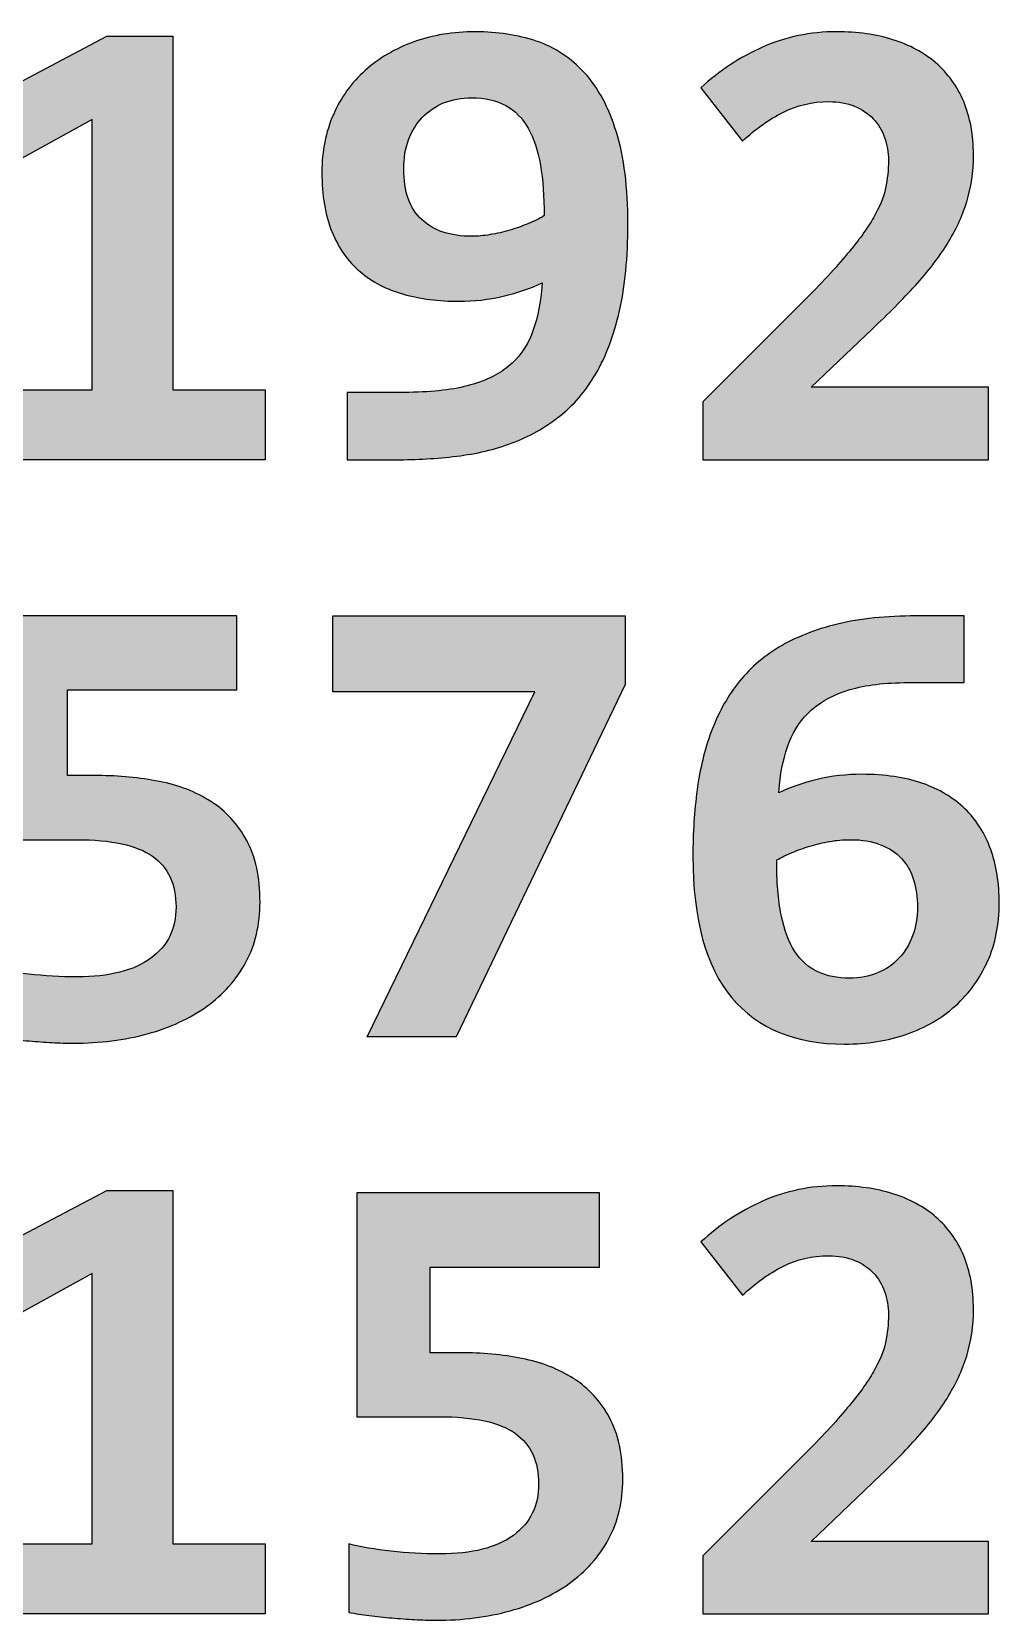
# Model space of a CAD drawing. Extents: x 264 to 349, y -535 to -258.
# Drawn here: x 316.99 to 328.72, y -355.4 to -336.13 of the extents above; entities that cross this region are included whole.
import ezdxf

# ---------------------------------------------------------------- set-up
doc = ezdxf.new("R2010")
doc.units = 0
doc.header["$MEASUREMENT"] = 0
doc.layers.add('LAYER_1', color=7, linetype='CONTINUOUS')

# ---------------------------------------------------------------- blocks, each defined once
blk = doc.blocks.new('BLOCK_6')
at = {"layer": 'LAYER_1'}
h = blk.add_hatch(color=7, dxfattribs=at)
h.dxf.hatch_style = 2
h.paths.add_polyline_path([(316.419, -341.32), (316.419, -340.472), (317.72, -340.472), (317.72, -337.191), (316.587, -337.816), (316.275, -337.038), (317.896, -336.183), (318.697, -336.183), (318.697, -340.472), (319.818, -340.472), (319.818, -341.32)])
h = blk.add_hatch(color=7, dxfattribs=at)
h.dxf.hatch_style = 2
edge = h.paths.add_edge_path()
edge.add_spline(control_points=[(324.216, -338.464), (324.216, -338.865), (324.183, -339.215), (324.115, -339.513), (324.047, -339.811), (323.951, -340.066), (323.828, -340.277), (323.704, -340.488), (323.556, -340.661), (323.384, -340.796), (323.212, -340.931), (323.021, -341.038), (322.812, -341.116), (322.603, -341.195), (322.378, -341.248), (322.14, -341.277), (321.902, -341.305), (321.655, -341.32), (321.4, -341.32), (321.4, -341.32), (320.81, -341.32), (320.81, -341.32), (320.81, -341.32), (320.81, -340.503), (320.81, -340.503), (320.81, -340.503), (321.505, -340.503), (321.505, -340.503), (321.81, -340.503), (322.064, -340.476), (322.269, -340.423), (322.474, -340.37), (322.639, -340.292), (322.765, -340.189), (322.892, -340.086), (322.985, -339.958), (323.046, -339.804), (323.107, -339.65), (323.148, -339.473), (323.169, -339.273), (323.169, -339.273), (323.177, -339.175), (323.177, -339.175), (323.039, -339.24), (322.882, -339.294), (322.705, -339.335), (322.527, -339.377), (322.349, -339.398), (322.169, -339.398), (321.922, -339.398), (321.697, -339.369), (321.494, -339.312), (321.291, -339.255), (321.115, -339.163), (320.968, -339.038), (320.821, -338.913), (320.707, -338.751), (320.626, -338.552), (320.546, -338.353), (320.505, -338.113), (320.505, -337.831), (320.505, -337.576), (320.552, -337.344), (320.644, -337.134), (320.736, -336.925), (320.865, -336.745), (321.031, -336.597), (321.196, -336.448), (321.393, -336.333), (321.621, -336.251), (321.849, -336.169), (322.098, -336.128), (322.369, -336.128), (322.634, -336.128), (322.88, -336.166), (323.105, -336.241), (323.33, -336.317), (323.525, -336.445), (323.691, -336.626), (323.856, -336.807), (323.985, -337.048), (324.078, -337.347), (324.17, -337.646), (324.216, -338.019), (324.216, -338.464)], knot_values=[0, 0, 0, 0, 1, 1, 1, 2, 2, 2, 3, 3, 3, 4, 4, 4, 5, 5, 5, 6, 6, 6, 7, 7, 7, 8, 8, 8, 9, 9, 9, 10, 10, 10, 11, 11, 11, 12, 12, 12, 13, 13, 13, 14, 14, 14, 15, 15, 15, 16, 16, 16, 17, 17, 17, 18, 18, 18, 19, 19, 19, 20, 20, 20, 21, 21, 21, 22, 22, 22, 23, 23, 23, 24, 24, 24, 25, 25, 25, 26, 26, 26, 27, 27, 27, 28, 28, 28, 28], degree=3, periodic=1)
edge = h.paths.add_edge_path()
edge.add_spline(control_points=[(322.322, -336.929), (322.197, -336.929), (322.083, -336.95), (321.982, -336.991), (321.88, -337.033), (321.794, -337.092), (321.722, -337.167), (321.65, -337.243), (321.595, -337.333), (321.556, -337.439), (321.517, -337.544), (321.498, -337.662), (321.498, -337.792), (321.498, -338.068), (321.57, -338.273), (321.716, -338.407), (321.862, -338.542), (322.064, -338.609), (322.322, -338.609), (322.392, -338.609), (322.467, -338.602), (322.546, -338.589), (322.626, -338.576), (322.705, -338.558), (322.785, -338.534), (322.864, -338.511), (322.939, -338.484), (323.011, -338.454), (323.083, -338.425), (323.146, -338.392), (323.201, -338.359), (323.201, -338.127), (323.186, -337.923), (323.156, -337.745), (323.126, -337.568), (323.076, -337.419), (323.007, -337.298), (322.938, -337.177), (322.848, -337.085), (322.736, -337.023), (322.624, -336.96), (322.486, -336.929), (322.322, -336.929)], knot_values=[0, 0, 0, 0, 1, 1, 1, 2, 2, 2, 3, 3, 3, 4, 4, 4, 5, 5, 5, 6, 6, 6, 7, 7, 7, 8, 8, 8, 9, 9, 9, 10, 10, 10, 11, 11, 11, 12, 12, 12, 13, 13, 13, 14, 14, 14, 14], degree=3, periodic=1)
h = blk.add_hatch(color=7, dxfattribs=at)
h.dxf.hatch_style = 2
edge = h.paths.add_edge_path()
edge.add_spline(control_points=[(325.126, -341.32), (325.126, -341.32), (325.126, -340.616), (325.126, -340.616), (325.126, -340.616), (326.333, -339.409), (326.333, -339.409), (326.56, -339.183), (326.742, -338.988), (326.878, -338.823), (327.015, -338.659), (327.121, -338.513), (327.195, -338.384), (327.269, -338.255), (327.318, -338.136), (327.341, -338.027), (327.365, -337.917), (327.376, -337.804), (327.376, -337.687), (327.376, -337.591), (327.361, -337.499), (327.33, -337.411), (327.298, -337.324), (327.253, -337.249), (327.193, -337.185), (327.133, -337.121), (327.058, -337.07), (326.966, -337.032), (326.875, -336.995), (326.771, -336.976), (326.654, -336.976), (326.453, -336.976), (326.267, -337.019), (326.095, -337.107), (325.923, -337.194), (325.761, -337.31), (325.607, -337.456), (325.607, -337.456), (325.103, -336.808), (325.103, -336.808), (325.324, -336.602), (325.574, -336.437), (325.851, -336.314), (326.128, -336.19), (326.429, -336.128), (326.751, -336.128), (327.001, -336.128), (327.228, -336.16), (327.431, -336.224), (327.634, -336.288), (327.808, -336.382), (327.953, -336.507), (328.097, -336.632), (328.209, -336.788), (328.289, -336.976), (328.368, -337.163), (328.408, -337.38), (328.408, -337.624), (328.408, -337.827), (328.38, -338.017), (328.326, -338.193), (328.271, -338.368), (328.191, -338.54), (328.087, -338.706), (327.983, -338.873), (327.855, -339.04), (327.703, -339.206), (327.55, -339.373), (327.376, -339.549), (327.181, -339.734), (327.181, -339.734), (326.439, -340.441), (326.439, -340.441), (326.439, -340.441), (328.591, -340.441), (328.591, -340.441), (328.591, -340.441), (328.591, -341.32), (328.591, -341.32), (328.591, -341.32), (325.126, -341.32), (325.126, -341.32)], knot_values=[0, 0, 0, 0, 1, 1, 1, 2, 2, 2, 3, 3, 3, 4, 4, 4, 5, 5, 5, 6, 6, 6, 7, 7, 7, 8, 8, 8, 9, 9, 9, 10, 10, 10, 11, 11, 11, 12, 12, 12, 13, 13, 13, 14, 14, 14, 15, 15, 15, 16, 16, 16, 17, 17, 17, 18, 18, 18, 19, 19, 19, 20, 20, 20, 21, 21, 21, 22, 22, 22, 23, 23, 23, 24, 24, 24, 25, 25, 25, 26, 26, 26, 27, 27, 27, 27], degree=3, periodic=1)
h = blk.add_hatch(color=7, dxfattribs=at)
h.dxf.hatch_style = 2
edge = h.paths.add_edge_path()
edge.add_spline(control_points=[(319.755, -346.687), (319.755, -346.96), (319.698, -347.203), (319.583, -347.415), (319.469, -347.628), (319.31, -347.806), (319.107, -347.952), (318.904, -348.098), (318.664, -348.209), (318.388, -348.284), (318.112, -348.36), (317.812, -348.398), (317.49, -348.398), (317.409, -348.398), (317.323, -348.395), (317.232, -348.39), (317.141, -348.385), (317.048, -348.378), (316.955, -348.37), (316.861, -348.363), (316.77, -348.353), (316.681, -348.341), (316.593, -348.329), (316.511, -348.317), (316.435, -348.304), (316.435, -348.304), (316.435, -347.472), (316.435, -347.472), (316.583, -347.509), (316.754, -347.538), (316.947, -347.56), (317.14, -347.582), (317.336, -347.593), (317.537, -347.593), (317.927, -347.593), (318.225, -347.518), (318.429, -347.368), (318.634, -347.219), (318.736, -347.011), (318.736, -346.745), (318.736, -346.469), (318.641, -346.264), (318.451, -346.13), (318.261, -345.996), (317.953, -345.929), (317.529, -345.929), (317.529, -345.929), (316.529, -345.929), (316.529, -345.929), (316.529, -345.929), (316.529, -343.214), (316.529, -343.214), (316.529, -343.214), (319.474, -343.214), (319.474, -343.214), (319.474, -343.214), (319.474, -344.113), (319.474, -344.113), (319.474, -344.113), (317.419, -344.113), (317.419, -344.113), (317.419, -344.113), (317.419, -345.152), (317.419, -345.152), (317.419, -345.152), (317.787, -345.152), (317.787, -345.152), (318.047, -345.152), (318.296, -345.175), (318.533, -345.222), (318.77, -345.269), (318.979, -345.35), (319.16, -345.466), (319.341, -345.582), (319.485, -345.739), (319.593, -345.937), (319.701, -346.135), (319.755, -346.385), (319.755, -346.687)], knot_values=[0, 0, 0, 0, 1, 1, 1, 2, 2, 2, 3, 3, 3, 4, 4, 4, 5, 5, 5, 6, 6, 6, 7, 7, 7, 8, 8, 8, 9, 9, 9, 10, 10, 10, 11, 11, 11, 12, 12, 12, 13, 13, 13, 14, 14, 14, 15, 15, 15, 16, 16, 16, 17, 17, 17, 18, 18, 18, 19, 19, 19, 20, 20, 20, 21, 21, 21, 22, 22, 22, 23, 23, 23, 24, 24, 24, 25, 25, 25, 26, 26, 26, 26], degree=3, periodic=1)
h = blk.add_hatch(color=7, dxfattribs=at)
h.dxf.hatch_style = 2
h.paths.add_polyline_path([(322.134, -348.32), (321.056, -348.32), (323.087, -344.136), (320.638, -344.136), (320.638, -343.214), (324.185, -343.214), (324.185, -344.046)])
h = blk.add_hatch(color=7, dxfattribs=at)
h.dxf.hatch_style = 2
edge = h.paths.add_edge_path()
edge.add_spline(control_points=[(328.72, -346.702), (328.72, -346.96), (328.673, -347.194), (328.58, -347.404), (328.486, -347.613), (328.356, -347.793), (328.191, -347.943), (328.025, -348.093), (327.828, -348.208), (327.599, -348.288), (327.37, -348.369), (327.119, -348.409), (326.845, -348.409), (326.249, -348.409), (325.793, -348.222), (325.478, -347.847), (325.163, -347.472), (325.005, -346.899), (325.005, -346.128), (325.005, -345.847), (325.022, -345.579), (325.056, -345.325), (325.09, -345.072), (325.146, -344.837), (325.226, -344.622), (325.306, -344.407), (325.412, -344.213), (325.546, -344.038), (325.681, -343.864), (325.848, -343.716), (326.048, -343.595), (326.249, -343.474), (326.486, -343.38), (326.759, -343.314), (327.033, -343.247), (327.351, -343.214), (327.712, -343.214), (327.712, -343.214), (328.294, -343.214), (328.294, -343.214), (328.294, -343.214), (328.294, -344.023), (328.294, -344.023), (328.294, -344.023), (327.615, -344.023), (327.615, -344.023), (327.333, -344.023), (327.098, -344.052), (326.908, -344.109), (326.718, -344.166), (326.562, -344.248), (326.443, -344.355), (326.323, -344.462), (326.233, -344.592), (326.173, -344.745), (326.113, -344.899), (326.074, -345.072), (326.056, -345.265), (326.056, -345.265), (326.048, -345.359), (326.048, -345.359), (326.184, -345.294), (326.338, -345.24), (326.511, -345.198), (326.685, -345.157), (326.866, -345.136), (327.056, -345.136), (327.332, -345.136), (327.574, -345.172), (327.783, -345.243), (327.991, -345.315), (328.165, -345.419), (328.304, -345.554), (328.443, -345.689), (328.548, -345.853), (328.617, -346.046), (328.686, -346.239), (328.72, -346.458), (328.72, -346.702)], knot_values=[0, 0, 0, 0, 1, 1, 1, 2, 2, 2, 3, 3, 3, 4, 4, 4, 5, 5, 5, 6, 6, 6, 7, 7, 7, 8, 8, 8, 9, 9, 9, 10, 10, 10, 11, 11, 11, 12, 12, 12, 13, 13, 13, 14, 14, 14, 15, 15, 15, 16, 16, 16, 17, 17, 17, 18, 18, 18, 19, 19, 19, 20, 20, 20, 21, 21, 21, 22, 22, 22, 23, 23, 23, 24, 24, 24, 25, 25, 25, 26, 26, 26, 26], degree=3, periodic=1)
edge = h.paths.add_edge_path()
edge.add_spline(control_points=[(327.728, -346.745), (327.728, -346.626), (327.712, -346.515), (327.681, -346.415), (327.65, -346.315), (327.601, -346.229), (327.535, -346.157), (327.468, -346.086), (327.384, -346.03), (327.281, -345.99), (327.178, -345.949), (327.055, -345.929), (326.912, -345.929), (326.828, -345.929), (326.746, -345.936), (326.664, -345.95), (326.582, -345.965), (326.502, -345.984), (326.425, -346.007), (326.349, -346.031), (326.275, -346.056), (326.207, -346.085), (326.138, -346.114), (326.076, -346.144), (326.021, -346.175), (326.021, -346.438), (326.039, -346.66), (326.076, -346.841), (326.112, -347.022), (326.167, -347.17), (326.242, -347.284), (326.316, -347.399), (326.408, -347.482), (326.519, -347.532), (326.63, -347.583), (326.758, -347.609), (326.904, -347.609), (327.029, -347.609), (327.142, -347.588), (327.244, -347.546), (327.345, -347.505), (327.432, -347.445), (327.503, -347.368), (327.575, -347.292), (327.63, -347.2), (327.669, -347.095), (327.708, -346.99), (327.728, -346.873), (327.728, -346.745)], knot_values=[0, 0, 0, 0, 1, 1, 1, 2, 2, 2, 3, 3, 3, 4, 4, 4, 5, 5, 5, 6, 6, 6, 7, 7, 7, 8, 8, 8, 9, 9, 9, 10, 10, 10, 11, 11, 11, 12, 12, 12, 13, 13, 13, 14, 14, 14, 15, 15, 15, 16, 16, 16, 16], degree=3, periodic=1)
h = blk.add_hatch(color=7, dxfattribs=at)
h.dxf.hatch_style = 2
h.paths.add_polyline_path([(316.419, -355.32), (316.419, -354.472), (317.72, -354.472), (317.72, -351.191), (316.587, -351.816), (316.275, -351.038), (317.896, -350.183), (318.697, -350.183), (318.697, -354.472), (319.818, -354.472), (319.818, -355.32)])
h = blk.add_hatch(color=7, dxfattribs=at)
h.dxf.hatch_style = 2
edge = h.paths.add_edge_path()
edge.add_spline(control_points=[(324.154, -353.687), (324.154, -353.96), (324.097, -354.203), (323.982, -354.415), (323.867, -354.628), (323.708, -354.806), (323.505, -354.952), (323.302, -355.098), (323.062, -355.209), (322.787, -355.284), (322.511, -355.36), (322.211, -355.398), (321.888, -355.398), (321.808, -355.398), (321.722, -355.395), (321.63, -355.39), (321.539, -355.385), (321.447, -355.378), (321.353, -355.37), (321.259, -355.363), (321.168, -355.353), (321.08, -355.341), (320.991, -355.329), (320.909, -355.317), (320.833, -355.304), (320.833, -355.304), (320.833, -354.472), (320.833, -354.472), (320.982, -354.509), (321.152, -354.538), (321.345, -354.56), (321.538, -354.582), (321.734, -354.593), (321.935, -354.593), (322.326, -354.593), (322.623, -354.518), (322.828, -354.368), (323.032, -354.219), (323.134, -354.011), (323.134, -353.745), (323.134, -353.469), (323.039, -353.264), (322.849, -353.13), (322.659, -352.996), (322.352, -352.929), (321.927, -352.929), (321.927, -352.929), (320.927, -352.929), (320.927, -352.929), (320.927, -352.929), (320.927, -350.214), (320.927, -350.214), (320.927, -350.214), (323.873, -350.214), (323.873, -350.214), (323.873, -350.214), (323.873, -351.113), (323.873, -351.113), (323.873, -351.113), (321.818, -351.113), (321.818, -351.113), (321.818, -351.113), (321.818, -352.152), (321.818, -352.152), (321.818, -352.152), (322.185, -352.152), (322.185, -352.152), (322.445, -352.152), (322.694, -352.175), (322.931, -352.222), (323.168, -352.269), (323.377, -352.35), (323.558, -352.466), (323.739, -352.582), (323.884, -352.739), (323.992, -352.937), (324.1, -353.135), (324.154, -353.385), (324.154, -353.687)], knot_values=[0, 0, 0, 0, 1, 1, 1, 2, 2, 2, 3, 3, 3, 4, 4, 4, 5, 5, 5, 6, 6, 6, 7, 7, 7, 8, 8, 8, 9, 9, 9, 10, 10, 10, 11, 11, 11, 12, 12, 12, 13, 13, 13, 14, 14, 14, 15, 15, 15, 16, 16, 16, 17, 17, 17, 18, 18, 18, 19, 19, 19, 20, 20, 20, 21, 21, 21, 22, 22, 22, 23, 23, 23, 24, 24, 24, 25, 25, 25, 26, 26, 26, 26], degree=3, periodic=1)
h = blk.add_hatch(color=7, dxfattribs=at)
h.dxf.hatch_style = 2
edge = h.paths.add_edge_path()
edge.add_spline(control_points=[(325.126, -355.32), (325.126, -355.32), (325.126, -354.616), (325.126, -354.616), (325.126, -354.616), (326.333, -353.409), (326.333, -353.409), (326.56, -353.183), (326.742, -352.988), (326.878, -352.823), (327.015, -352.659), (327.121, -352.513), (327.195, -352.384), (327.269, -352.255), (327.318, -352.136), (327.341, -352.027), (327.365, -351.917), (327.376, -351.804), (327.376, -351.687), (327.376, -351.591), (327.361, -351.499), (327.33, -351.411), (327.298, -351.324), (327.253, -351.249), (327.193, -351.185), (327.133, -351.121), (327.058, -351.07), (326.966, -351.032), (326.875, -350.995), (326.771, -350.976), (326.654, -350.976), (326.453, -350.976), (326.267, -351.019), (326.095, -351.107), (325.923, -351.194), (325.761, -351.31), (325.607, -351.456), (325.607, -351.456), (325.103, -350.808), (325.103, -350.808), (325.324, -350.602), (325.574, -350.437), (325.851, -350.314), (326.128, -350.19), (326.429, -350.128), (326.751, -350.128), (327.001, -350.128), (327.228, -350.16), (327.431, -350.224), (327.634, -350.288), (327.808, -350.382), (327.953, -350.507), (328.097, -350.632), (328.209, -350.788), (328.289, -350.976), (328.368, -351.163), (328.408, -351.38), (328.408, -351.624), (328.408, -351.827), (328.38, -352.017), (328.326, -352.193), (328.271, -352.368), (328.191, -352.54), (328.087, -352.706), (327.983, -352.873), (327.855, -353.04), (327.703, -353.206), (327.55, -353.373), (327.376, -353.549), (327.181, -353.734), (327.181, -353.734), (326.439, -354.441), (326.439, -354.441), (326.439, -354.441), (328.591, -354.441), (328.591, -354.441), (328.591, -354.441), (328.591, -355.32), (328.591, -355.32), (328.591, -355.32), (325.126, -355.32), (325.126, -355.32)], knot_values=[0, 0, 0, 0, 1, 1, 1, 2, 2, 2, 3, 3, 3, 4, 4, 4, 5, 5, 5, 6, 6, 6, 7, 7, 7, 8, 8, 8, 9, 9, 9, 10, 10, 10, 11, 11, 11, 12, 12, 12, 13, 13, 13, 14, 14, 14, 15, 15, 15, 16, 16, 16, 17, 17, 17, 18, 18, 18, 19, 19, 19, 20, 20, 20, 21, 21, 21, 22, 22, 22, 23, 23, 23, 24, 24, 24, 25, 25, 25, 26, 26, 26, 27, 27, 27, 27], degree=3, periodic=1)
for points in [[(316.419, -341.32), (316.419, -340.472), (317.72, -340.472), (317.72, -337.191), (316.587, -337.816), (316.275, -337.038), (317.896, -336.183), (318.697, -336.183), (318.697, -340.472), (319.818, -340.472), (319.818, -341.32), (316.419, -341.32)], [(322.134, -348.32), (321.056, -348.32), (323.087, -344.136), (320.638, -344.136), (320.638, -343.214), (324.185, -343.214), (324.185, -344.046), (322.134, -348.32)], [(316.419, -355.32), (316.419, -354.472), (317.72, -354.472), (317.72, -351.191), (316.587, -351.816), (316.275, -351.038), (317.896, -350.183), (318.697, -350.183), (318.697, -354.472), (319.818, -354.472), (319.818, -355.32), (316.419, -355.32)]]:
    blk.add_lwpolyline(points, dxfattribs=at)
for points, knots in [([(324.216, -338.464), (324.216, -338.865), (324.183, -339.215), (324.115, -339.513), (324.047, -339.811), (323.951, -340.066), (323.828, -340.277), (323.704, -340.488), (323.556, -340.661), (323.384, -340.796), (323.212, -340.931), (323.021, -341.038), (322.812, -341.116), (322.603, -341.195), (322.378, -341.248), (322.14, -341.277), (321.902, -341.305), (321.655, -341.32), (321.4, -341.32), (321.4, -341.32), (320.81, -341.32), (320.81, -341.32), (320.81, -341.32), (320.81, -340.503), (320.81, -340.503), (320.81, -340.503), (321.505, -340.503), (321.505, -340.503), (321.81, -340.503), (322.064, -340.476), (322.269, -340.423), (322.474, -340.37), (322.639, -340.292), (322.765, -340.189), (322.892, -340.086), (322.985, -339.958), (323.046, -339.804), (323.107, -339.65), (323.148, -339.473), (323.169, -339.273), (323.169, -339.273), (323.177, -339.175), (323.177, -339.175), (323.039, -339.24), (322.882, -339.294), (322.705, -339.335), (322.527, -339.377), (322.349, -339.398), (322.169, -339.398), (321.922, -339.398), (321.697, -339.369), (321.494, -339.312), (321.291, -339.255), (321.115, -339.163), (320.968, -339.038), (320.821, -338.913), (320.707, -338.751), (320.626, -338.552), (320.546, -338.353), (320.505, -338.113), (320.505, -337.831), (320.505, -337.576), (320.552, -337.344), (320.644, -337.134), (320.736, -336.925), (320.865, -336.745), (321.031, -336.597), (321.196, -336.448), (321.393, -336.333), (321.621, -336.251), (321.849, -336.169), (322.098, -336.128), (322.369, -336.128), (322.634, -336.128), (322.88, -336.166), (323.105, -336.241), (323.33, -336.317), (323.525, -336.445), (323.691, -336.626), (323.856, -336.807), (323.985, -337.048), (324.078, -337.347), (324.17, -337.646), (324.216, -338.019), (324.216, -338.464)], [0, 0, 0, 0, 1, 1, 1, 2, 2, 2, 3, 3, 3, 4, 4, 4, 5, 5, 5, 6, 6, 6, 7, 7, 7, 8, 8, 8, 9, 9, 9, 10, 10, 10, 11, 11, 11, 12, 12, 12, 13, 13, 13, 14, 14, 14, 15, 15, 15, 16, 16, 16, 17, 17, 17, 18, 18, 18, 19, 19, 19, 20, 20, 20, 21, 21, 21, 22, 22, 22, 23, 23, 23, 24, 24, 24, 25, 25, 25, 26, 26, 26, 27, 27, 27, 28, 28, 28, 28]), ([(325.126, -341.32), (325.126, -341.32), (325.126, -340.616), (325.126, -340.616), (325.126, -340.616), (326.333, -339.409), (326.333, -339.409), (326.56, -339.183), (326.742, -338.988), (326.878, -338.823), (327.015, -338.659), (327.121, -338.513), (327.195, -338.384), (327.269, -338.255), (327.318, -338.136), (327.341, -338.027), (327.365, -337.917), (327.376, -337.804), (327.376, -337.687), (327.376, -337.591), (327.361, -337.499), (327.33, -337.411), (327.298, -337.324), (327.253, -337.249), (327.193, -337.185), (327.133, -337.121), (327.058, -337.07), (326.966, -337.032), (326.875, -336.995), (326.771, -336.976), (326.654, -336.976), (326.453, -336.976), (326.267, -337.019), (326.095, -337.107), (325.923, -337.194), (325.761, -337.31), (325.607, -337.456), (325.607, -337.456), (325.103, -336.808), (325.103, -336.808), (325.324, -336.602), (325.574, -336.437), (325.851, -336.314), (326.128, -336.19), (326.429, -336.128), (326.751, -336.128), (327.001, -336.128), (327.228, -336.16), (327.431, -336.224), (327.634, -336.288), (327.808, -336.382), (327.953, -336.507), (328.097, -336.632), (328.209, -336.788), (328.289, -336.976), (328.368, -337.163), (328.408, -337.38), (328.408, -337.624), (328.408, -337.827), (328.38, -338.017), (328.326, -338.193), (328.271, -338.368), (328.191, -338.54), (328.087, -338.706), (327.983, -338.873), (327.855, -339.04), (327.703, -339.206), (327.55, -339.373), (327.376, -339.549), (327.181, -339.734), (327.181, -339.734), (326.439, -340.441), (326.439, -340.441), (326.439, -340.441), (328.591, -340.441), (328.591, -340.441), (328.591, -340.441), (328.591, -341.32), (328.591, -341.32), (328.591, -341.32), (325.126, -341.32), (325.126, -341.32)], [0, 0, 0, 0, 1, 1, 1, 2, 2, 2, 3, 3, 3, 4, 4, 4, 5, 5, 5, 6, 6, 6, 7, 7, 7, 8, 8, 8, 9, 9, 9, 10, 10, 10, 11, 11, 11, 12, 12, 12, 13, 13, 13, 14, 14, 14, 15, 15, 15, 16, 16, 16, 17, 17, 17, 18, 18, 18, 19, 19, 19, 20, 20, 20, 21, 21, 21, 22, 22, 22, 23, 23, 23, 24, 24, 24, 25, 25, 25, 26, 26, 26, 27, 27, 27, 27]), ([(322.322, -336.929), (322.197, -336.929), (322.083, -336.95), (321.982, -336.991), (321.88, -337.033), (321.794, -337.092), (321.722, -337.167), (321.65, -337.243), (321.595, -337.333), (321.556, -337.439), (321.517, -337.544), (321.498, -337.662), (321.498, -337.792), (321.498, -338.068), (321.57, -338.273), (321.716, -338.407), (321.862, -338.542), (322.064, -338.609), (322.322, -338.609), (322.392, -338.609), (322.467, -338.602), (322.546, -338.589), (322.626, -338.576), (322.705, -338.558), (322.785, -338.534), (322.864, -338.511), (322.939, -338.484), (323.011, -338.454), (323.083, -338.425), (323.146, -338.392), (323.201, -338.359), (323.201, -338.127), (323.186, -337.923), (323.156, -337.745), (323.126, -337.568), (323.076, -337.419), (323.007, -337.298), (322.938, -337.177), (322.848, -337.085), (322.736, -337.023), (322.624, -336.96), (322.486, -336.929), (322.322, -336.929)], [0, 0, 0, 0, 1, 1, 1, 2, 2, 2, 3, 3, 3, 4, 4, 4, 5, 5, 5, 6, 6, 6, 7, 7, 7, 8, 8, 8, 9, 9, 9, 10, 10, 10, 11, 11, 11, 12, 12, 12, 13, 13, 13, 14, 14, 14, 14]), ([(319.755, -346.687), (319.755, -346.96), (319.698, -347.203), (319.583, -347.415), (319.469, -347.628), (319.31, -347.806), (319.107, -347.952), (318.904, -348.098), (318.664, -348.209), (318.388, -348.284), (318.112, -348.36), (317.812, -348.398), (317.49, -348.398), (317.409, -348.398), (317.323, -348.395), (317.232, -348.39), (317.141, -348.385), (317.048, -348.378), (316.955, -348.37), (316.861, -348.363), (316.77, -348.353), (316.681, -348.341), (316.593, -348.329), (316.511, -348.317), (316.435, -348.304), (316.435, -348.304), (316.435, -347.472), (316.435, -347.472), (316.583, -347.509), (316.754, -347.538), (316.947, -347.56), (317.14, -347.582), (317.336, -347.593), (317.537, -347.593), (317.927, -347.593), (318.225, -347.518), (318.429, -347.368), (318.634, -347.219), (318.736, -347.011), (318.736, -346.745), (318.736, -346.469), (318.641, -346.264), (318.451, -346.13), (318.261, -345.996), (317.953, -345.929), (317.529, -345.929), (317.529, -345.929), (316.529, -345.929), (316.529, -345.929), (316.529, -345.929), (316.529, -343.214), (316.529, -343.214), (316.529, -343.214), (319.474, -343.214), (319.474, -343.214), (319.474, -343.214), (319.474, -344.113), (319.474, -344.113), (319.474, -344.113), (317.419, -344.113), (317.419, -344.113), (317.419, -344.113), (317.419, -345.152), (317.419, -345.152), (317.419, -345.152), (317.787, -345.152), (317.787, -345.152), (318.047, -345.152), (318.296, -345.175), (318.533, -345.222), (318.77, -345.269), (318.979, -345.35), (319.16, -345.466), (319.341, -345.582), (319.485, -345.739), (319.593, -345.937), (319.701, -346.135), (319.755, -346.385), (319.755, -346.687)], [0, 0, 0, 0, 1, 1, 1, 2, 2, 2, 3, 3, 3, 4, 4, 4, 5, 5, 5, 6, 6, 6, 7, 7, 7, 8, 8, 8, 9, 9, 9, 10, 10, 10, 11, 11, 11, 12, 12, 12, 13, 13, 13, 14, 14, 14, 15, 15, 15, 16, 16, 16, 17, 17, 17, 18, 18, 18, 19, 19, 19, 20, 20, 20, 21, 21, 21, 22, 22, 22, 23, 23, 23, 24, 24, 24, 25, 25, 25, 26, 26, 26, 26]), ([(328.72, -346.702), (328.72, -346.96), (328.673, -347.194), (328.58, -347.404), (328.486, -347.613), (328.356, -347.793), (328.191, -347.943), (328.025, -348.093), (327.828, -348.208), (327.599, -348.288), (327.37, -348.369), (327.119, -348.409), (326.845, -348.409), (326.249, -348.409), (325.793, -348.222), (325.478, -347.847), (325.163, -347.472), (325.005, -346.899), (325.005, -346.128), (325.005, -345.847), (325.022, -345.579), (325.056, -345.325), (325.09, -345.072), (325.146, -344.837), (325.226, -344.622), (325.306, -344.407), (325.412, -344.213), (325.546, -344.038), (325.681, -343.864), (325.848, -343.716), (326.048, -343.595), (326.249, -343.474), (326.486, -343.38), (326.759, -343.314), (327.033, -343.247), (327.351, -343.214), (327.712, -343.214), (327.712, -343.214), (328.294, -343.214), (328.294, -343.214), (328.294, -343.214), (328.294, -344.023), (328.294, -344.023), (328.294, -344.023), (327.615, -344.023), (327.615, -344.023), (327.333, -344.023), (327.098, -344.052), (326.908, -344.109), (326.718, -344.166), (326.562, -344.248), (326.443, -344.355), (326.323, -344.462), (326.233, -344.592), (326.173, -344.745), (326.113, -344.899), (326.074, -345.072), (326.056, -345.265), (326.056, -345.265), (326.048, -345.359), (326.048, -345.359), (326.184, -345.294), (326.338, -345.24), (326.511, -345.198), (326.685, -345.157), (326.866, -345.136), (327.056, -345.136), (327.332, -345.136), (327.574, -345.172), (327.783, -345.243), (327.991, -345.315), (328.165, -345.419), (328.304, -345.554), (328.443, -345.689), (328.548, -345.853), (328.617, -346.046), (328.686, -346.239), (328.72, -346.458), (328.72, -346.702)], [0, 0, 0, 0, 1, 1, 1, 2, 2, 2, 3, 3, 3, 4, 4, 4, 5, 5, 5, 6, 6, 6, 7, 7, 7, 8, 8, 8, 9, 9, 9, 10, 10, 10, 11, 11, 11, 12, 12, 12, 13, 13, 13, 14, 14, 14, 15, 15, 15, 16, 16, 16, 17, 17, 17, 18, 18, 18, 19, 19, 19, 20, 20, 20, 21, 21, 21, 22, 22, 22, 23, 23, 23, 24, 24, 24, 25, 25, 25, 26, 26, 26, 26]), ([(327.728, -346.745), (327.728, -346.626), (327.712, -346.515), (327.681, -346.415), (327.65, -346.315), (327.601, -346.229), (327.535, -346.157), (327.468, -346.086), (327.384, -346.03), (327.281, -345.99), (327.178, -345.949), (327.055, -345.929), (326.912, -345.929), (326.828, -345.929), (326.746, -345.936), (326.664, -345.95), (326.582, -345.965), (326.502, -345.984), (326.425, -346.007), (326.349, -346.031), (326.275, -346.056), (326.207, -346.085), (326.138, -346.114), (326.076, -346.144), (326.021, -346.175), (326.021, -346.438), (326.039, -346.66), (326.076, -346.841), (326.112, -347.022), (326.167, -347.17), (326.242, -347.284), (326.316, -347.399), (326.408, -347.482), (326.519, -347.532), (326.63, -347.583), (326.758, -347.609), (326.904, -347.609), (327.029, -347.609), (327.142, -347.588), (327.244, -347.546), (327.345, -347.505), (327.432, -347.445), (327.503, -347.368), (327.575, -347.292), (327.63, -347.2), (327.669, -347.095), (327.708, -346.99), (327.728, -346.873), (327.728, -346.745)], [0, 0, 0, 0, 1, 1, 1, 2, 2, 2, 3, 3, 3, 4, 4, 4, 5, 5, 5, 6, 6, 6, 7, 7, 7, 8, 8, 8, 9, 9, 9, 10, 10, 10, 11, 11, 11, 12, 12, 12, 13, 13, 13, 14, 14, 14, 15, 15, 15, 16, 16, 16, 16]), ([(324.154, -353.687), (324.154, -353.96), (324.097, -354.203), (323.982, -354.415), (323.867, -354.628), (323.708, -354.806), (323.505, -354.952), (323.302, -355.098), (323.062, -355.209), (322.787, -355.284), (322.511, -355.36), (322.211, -355.398), (321.888, -355.398), (321.808, -355.398), (321.722, -355.395), (321.63, -355.39), (321.539, -355.385), (321.447, -355.378), (321.353, -355.37), (321.259, -355.363), (321.168, -355.353), (321.08, -355.341), (320.991, -355.329), (320.909, -355.317), (320.833, -355.304), (320.833, -355.304), (320.833, -354.472), (320.833, -354.472), (320.982, -354.509), (321.152, -354.538), (321.345, -354.56), (321.538, -354.582), (321.734, -354.593), (321.935, -354.593), (322.326, -354.593), (322.623, -354.518), (322.828, -354.368), (323.032, -354.219), (323.134, -354.011), (323.134, -353.745), (323.134, -353.469), (323.039, -353.264), (322.849, -353.13), (322.659, -352.996), (322.352, -352.929), (321.927, -352.929), (321.927, -352.929), (320.927, -352.929), (320.927, -352.929), (320.927, -352.929), (320.927, -350.214), (320.927, -350.214), (320.927, -350.214), (323.873, -350.214), (323.873, -350.214), (323.873, -350.214), (323.873, -351.113), (323.873, -351.113), (323.873, -351.113), (321.818, -351.113), (321.818, -351.113), (321.818, -351.113), (321.818, -352.152), (321.818, -352.152), (321.818, -352.152), (322.185, -352.152), (322.185, -352.152), (322.445, -352.152), (322.694, -352.175), (322.931, -352.222), (323.168, -352.269), (323.377, -352.35), (323.558, -352.466), (323.739, -352.582), (323.884, -352.739), (323.992, -352.937), (324.1, -353.135), (324.154, -353.385), (324.154, -353.687)], [0, 0, 0, 0, 1, 1, 1, 2, 2, 2, 3, 3, 3, 4, 4, 4, 5, 5, 5, 6, 6, 6, 7, 7, 7, 8, 8, 8, 9, 9, 9, 10, 10, 10, 11, 11, 11, 12, 12, 12, 13, 13, 13, 14, 14, 14, 15, 15, 15, 16, 16, 16, 17, 17, 17, 18, 18, 18, 19, 19, 19, 20, 20, 20, 21, 21, 21, 22, 22, 22, 23, 23, 23, 24, 24, 24, 25, 25, 25, 26, 26, 26, 26]), ([(325.126, -355.32), (325.126, -355.32), (325.126, -354.616), (325.126, -354.616), (325.126, -354.616), (326.333, -353.409), (326.333, -353.409), (326.56, -353.183), (326.742, -352.988), (326.878, -352.823), (327.015, -352.659), (327.121, -352.513), (327.195, -352.384), (327.269, -352.255), (327.318, -352.136), (327.341, -352.027), (327.365, -351.917), (327.376, -351.804), (327.376, -351.687), (327.376, -351.591), (327.361, -351.499), (327.33, -351.411), (327.298, -351.324), (327.253, -351.249), (327.193, -351.185), (327.133, -351.121), (327.058, -351.07), (326.966, -351.032), (326.875, -350.995), (326.771, -350.976), (326.654, -350.976), (326.453, -350.976), (326.267, -351.019), (326.095, -351.107), (325.923, -351.194), (325.761, -351.31), (325.607, -351.456), (325.607, -351.456), (325.103, -350.808), (325.103, -350.808), (325.324, -350.602), (325.574, -350.437), (325.851, -350.314), (326.128, -350.19), (326.429, -350.128), (326.751, -350.128), (327.001, -350.128), (327.228, -350.16), (327.431, -350.224), (327.634, -350.288), (327.808, -350.382), (327.953, -350.507), (328.097, -350.632), (328.209, -350.788), (328.289, -350.976), (328.368, -351.163), (328.408, -351.38), (328.408, -351.624), (328.408, -351.827), (328.38, -352.017), (328.326, -352.193), (328.271, -352.368), (328.191, -352.54), (328.087, -352.706), (327.983, -352.873), (327.855, -353.04), (327.703, -353.206), (327.55, -353.373), (327.376, -353.549), (327.181, -353.734), (327.181, -353.734), (326.439, -354.441), (326.439, -354.441), (326.439, -354.441), (328.591, -354.441), (328.591, -354.441), (328.591, -354.441), (328.591, -355.32), (328.591, -355.32), (328.591, -355.32), (325.126, -355.32), (325.126, -355.32)], [0, 0, 0, 0, 1, 1, 1, 2, 2, 2, 3, 3, 3, 4, 4, 4, 5, 5, 5, 6, 6, 6, 7, 7, 7, 8, 8, 8, 9, 9, 9, 10, 10, 10, 11, 11, 11, 12, 12, 12, 13, 13, 13, 14, 14, 14, 15, 15, 15, 16, 16, 16, 17, 17, 17, 18, 18, 18, 19, 19, 19, 20, 20, 20, 21, 21, 21, 22, 22, 22, 23, 23, 23, 24, 24, 24, 25, 25, 25, 26, 26, 26, 27, 27, 27, 27])]:
    blk.add_open_spline(points, degree=3, knots=knots, dxfattribs=at)

msp = doc.modelspace()

# ---------------------------------------------------------------- block references
at = {"layer": 'LAYER_1'}
msp.add_blockref('BLOCK_6', (0, 0), dxfattribs=at)

doc.saveas('drawing.dxf')
